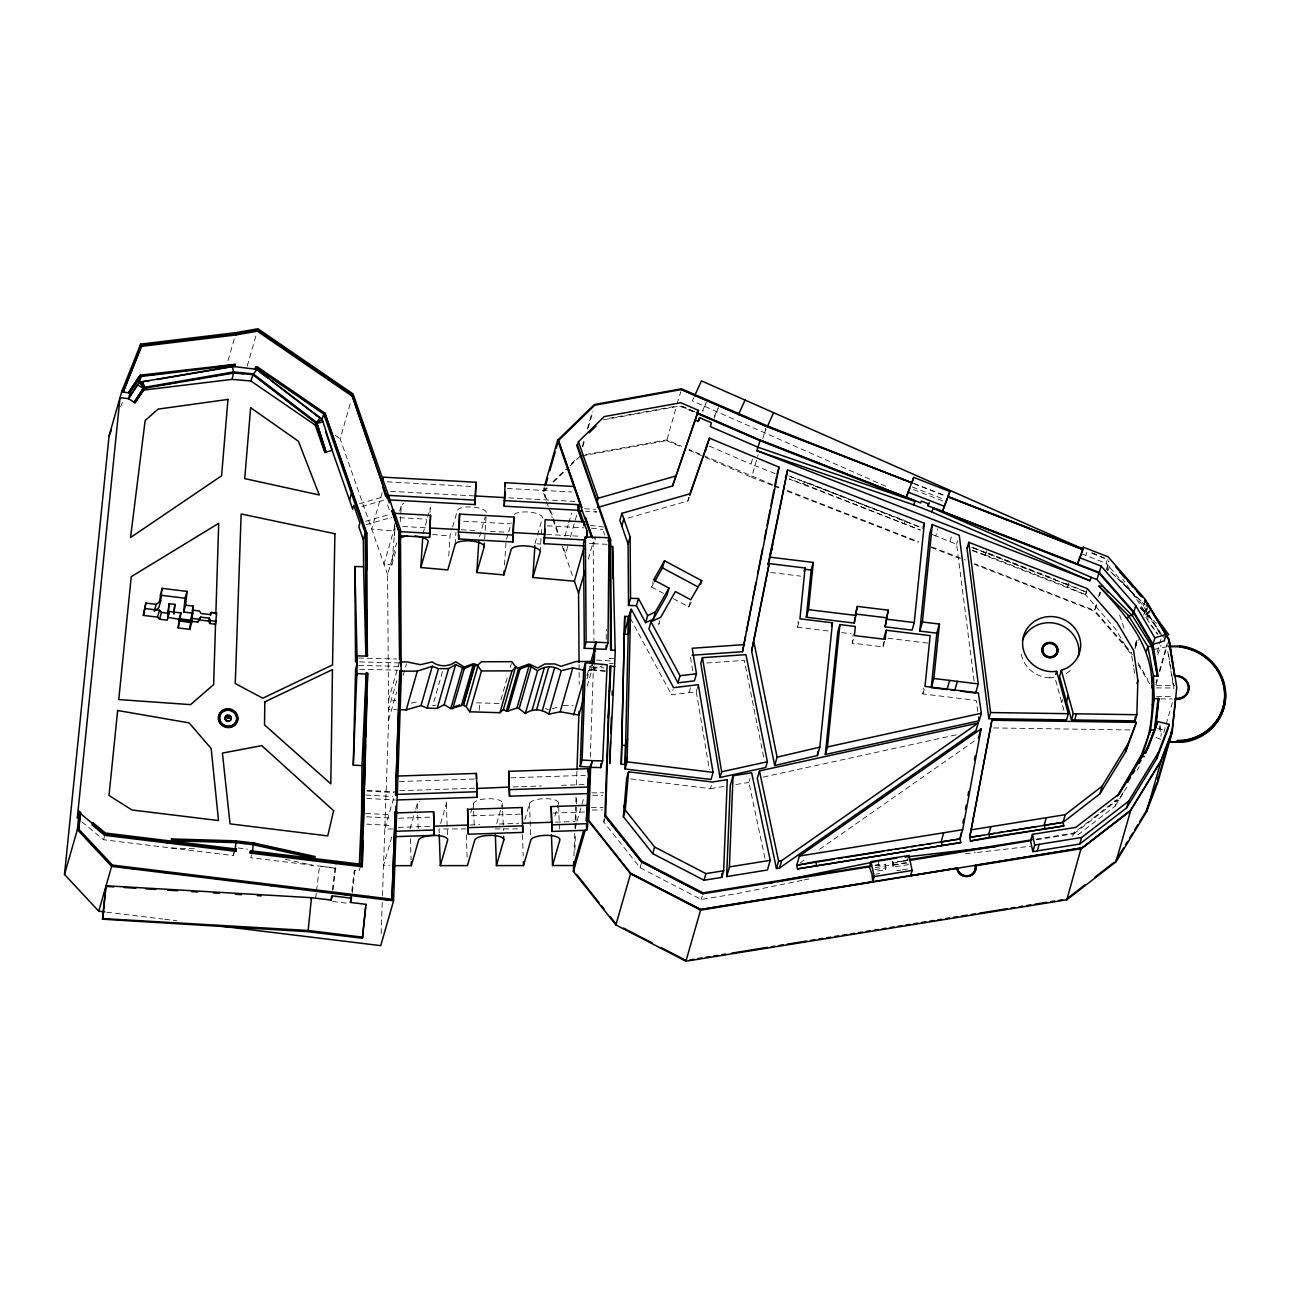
<?xml version="1.0" encoding="UTF-8"?>
<svg xmlns="http://www.w3.org/2000/svg" width="1290" height="1290" viewBox="0 0 1290 1290"><rect width="100%" height="100%" fill="white"/><g stroke="black" fill="none" stroke-linecap="round" stroke-linejoin="round"><path stroke-width="0.75" stroke-dasharray="5 3.75" d="M606.203 639.389L606.3 629.488M381.147 933.654L382.404 897.663M382.469 895.663L388.645 719.997L387.597 574.55L396.707 542.784M573.953 855.883L574.76 832.727M576.017 796.93L574.905 828.857L576.566 823.068M576.437 784.949L576.936 770.985M574.889 850.094L575.485 832.727M575.63 828.857L575.84 823.004M575.904 821.069L576.791 795.72M587.208 686.103L591.642 670.639L591.933 662.383M605.236 670.526L591.675 669.736L592.529 663.512M590.272 757.166L593.465 666.027M605.236 671.477L594.013 670.107L594.19 666.091M802.025 880.377L737.025 893.648L701.228 899.42L640.082 867.719L603.801 822.085L603.913 818.618M394.95 526.078L384.001 564.246L391.805 564.939L395.046 527.4M394.692 523.837L394.353 535.431L394.837 527.949M400.271 521.547L401.303 505.583A14.577 4.87 3.7 0 1 403.915 503.374M430.022 512.146L430.279 508.163A14.577 4.87 3.7 0 0 429.022 505.599M448.743 555.958L450.033 536.027L452.113 528.755M455.144 544.477L455.918 532.512M484.637 539.075L486.056 517.145M504.519 564.939L505.938 543.009M540.155 552.056L541.832 526.11M1147.439 605.026L1146.649 614.024L1163.661 637.276M81.931 821.875L103.571 839.726L233.425 855.593L233.748 852.368M479.203 710.242L479.945 702.921M828.132 630.955L797.526 627.214L798.123 621.345M884.698 641.227L883.069 646.887L852.239 643.13L853.174 634.019M883.069 646.887L883.634 641.42M977.836 711.548L976.175 700.454L922.834 693.923L923.43 688.07M315.663 898.195L316.356 892.535M316.582 890.648L319.533 866.106L334.981 868.251L336.222 863.784M332.336 890.132L335.013 867.993L250.76 857.705L252.405 851.981M333.062 889.907L335.948 866.025M351.783 891.116L354.282 870.347L359.152 870.944L360.587 865.929M352.299 892.567L355.024 869.912M1146.971 608.412L1145.036 617.587M1107.336 570.051L1108.916 561.182M228.04 360.652L235.006 336.351M103.571 839.726L105.006 834.711M247.212 366.15L256.323 334.384M387.597 574.55L340.173 438.777L350.896 401.4M233.425 855.593L235.07 849.852M382.114 492.78L371.714 529.045L393.998 531.029M399.739 511.034L401.303 505.583M391.805 564.939L396.498 548.589M422.975 533.609L427.151 519.064M427.667 517.258L430.279 508.163M399.449 661.98L388.5 700.148L396.014 700.373M396.772 680.701L388.564 709.323L396.417 709.565M388.645 719.997L396.675 691.956M403.173 675.396L406.479 663.882M452.645 526.933L457.337 510.566A14.577 4.87 3.7 0 1 473.188 507.083A14.577 4.87 3.7 0 1 486.314 513.146M393.579 798.478L384.807 829.002L392.563 829.002M391.741 837.049L383.533 865.671L389.483 865.671M479.541 536.785L485.266 516.79M442.502 671.606L432.763 705.582L435.972 705.13M410.01 828.986L415.235 810.813M415.751 808.991L417.315 803.541A14.577 4.741 -2 0 1 419.943 801.154M506.583 539.188L508.147 533.738M508.679 531.915L511.275 522.837M440.6 823.52L446.34 803.525A14.577 4.741 -2 0 0 445.082 801.138M548.266 506.406L542.993 491.313L544.09 487.539M546.46 499.069L543.832 491.522L544.912 487.749M535.044 543.59L541.816 519.951M500.955 699.728L508.05 674.993M510.227 667.381L511.324 663.576M470.818 812.587L473.414 803.493A14.577 4.741 -2 0 1 489.297 798.72A14.577 4.741 -2 0 1 502.439 803.476L502.649 809.265M582.419 446.179L584.58 438.616M587.289 429.151L592.175 412.123M582.774 446.856L584.934 439.326M588.176 428.006L593.045 411.042M564.875 536.317L568.213 524.691M568.761 522.756L571.534 513.081M567.777 546.331L565.617 553.878L562.972 546.315M570.47 536.914L576.952 514.291M496.715 823.471L502.439 803.476M588.337 559.086L593.207 542.058L593.916 640.646M589.353 543.396L593.223 543.493L595.045 537.14M607.122 544.299L593.9 543.767L595.77 537.221M524.837 819.811L529.529 803.46A14.577 4.741 -2 0 1 545.412 798.671A14.577 4.741 -2 0 1 558.554 803.428L559.57 832.373M586.934 675.734L589.659 666.285M586.982 678.863L590.852 665.334M589.466 669.591L593.336 669.832L595.206 663.334M594.013 670.107L594.996 666.672M554.894 816.151L558.554 803.428M582.048 455.934L666.737 440.616L676.573 405.834M677.121 403.947L680.798 391.596M577.114 821.133L584.322 796.027M663.528 593.4L651.563 586.982L653.095 581.645M628.214 518.048L687.876 500.939L688.908 497.376M659.69 620.845L658.658 624.408L660.625 620.974M603.801 822.085L605.671 815.538M673.364 598.657L688.747 606.897L690.279 601.559M697.809 686.457L696.278 691.795L671.542 694.794L673.058 689.457M775.145 473.543L750.99 464.11L752.522 458.772M689.102 692.666L691.15 685.538M772.226 485.346L751.635 477.316L758.117 454.693M762.793 438.681L765.679 428.296M640.082 867.719L641.952 861.172M630.649 778.886L710.435 788.625L711.854 783.675M701.228 899.42L702.163 896.147M764.97 858.318L748.877 782.433L749.99 778.563M797.526 627.214L799.445 620.506M852.239 643.13L853.335 639.356M974.127 681.104L956.616 544.364L935.814 535.914L937.894 528.658M949.972 541.736L952.052 534.479M956.616 544.364L957.664 540.72M922.834 693.923L924.446 688.279M874.943 865.139L878.893 864.51L874.894 865.493M885.779 869.67L885.214 862.542L885.779 869.67L876.297 871.202M908.95 855.512L907.434 860.785L908.257 864.639L893.083 867.09L892.809 861.333L889.02 861.93M893.083 867.09L892.809 861.333M985.125 555.522L986.882 549.363M986.14 552.991L971.693 547.202L1086.535 592.191L1085.503 594.738L1115.511 629.02L1131.846 656.546L1133.458 666.479M907.741 859.85L897.808 861.639L907.741 860.478M898.001 862.123L897.856 861.446M1067.411 587.659L1069.168 581.516M1086.535 592.191L1063.008 582.29M1063.928 710.322L1054.881 677.492L1049.754 677.798L1050.624 674.735M1085.841 555.442L1086.793 552.168M972.45 550.572L1085.503 594.738L1087.276 588.579M1061.831 702.711L1062.702 699.648M1160.29 634.309L1143.488 605.994L1106.207 563.391L1108.078 556.828M1096.242 604.736L1094.597 610.493L1131.62 652.804M1098.451 597.044L1100.096 591.288M1106.207 570.019L1108.739 561.166M1110.803 571.938L1145.085 605.139M1072.716 836.355L1073.651 833.082L1092.227 818.747M1036.531 839.774L1073.973 833.727L1075.795 827.374M1143.488 605.994L1145.375 599.447M1135.055 645.274L1136.683 639.614M1143.698 615.104L1146.955 603.801M1135.168 646.58L1136.829 640.775M1144.633 613.588L1146.6 606.687M1157.195 652.369L1161.048 638.905M1077.956 834.856L1115.108 806.169L1116.979 799.606L1099.967 812.765M1155.905 682.91L1157.017 679.04M1159.242 671.284L1167.369 642.936M1156.017 684.764L1157.646 679.088M1159.807 671.526L1167.402 645.032M1163.774 732.639L1172.529 702.099M1135.361 646.967L1137.78 639.63M1096.436 604.994L1094.597 610.493L974.74 563.698M1099.515 595.835L1100.741 592.175M1157.84 654.675L1161.016 645.193M687.876 500.939L689.183 497.231M1134.974 648.773L1138.361 639.55M1146.471 617.394L1147.826 613.701L1138.909 605.558M120.615 406.979L123.485 399.771M803.67 483.96L920.383 530.077L789.125 479.009L803.67 483.96L804.702 481.428L921.382 527.626M904.258 523.159L905.241 520.709L788.238 475.655L923.172 528.4M972.499 550.379L985.302 554.877L986.334 552.362M1085.503 594.738L1067.588 587.031L1068.62 584.483M693.859 397.546L692.343 400.884L887.665 487.136M702.437 410.913L706.211 402.577L702.856 411.397M714.466 416.122L718.24 407.785L714.128 418.266M764.422 432.988L766.067 429.344M1107.788 570.777L1111.077 563.504M651.563 586.982L653.546 583.515M688.747 606.897L691.714 601.688M1123.251 792.512L1118.22 801.058L1114.35 801.042M1115.108 806.169L1127.686 785.61M1137.135 770.146L1139.231 766.712M542.993 491.313L547.234 487.201M552.878 481.718L565.584 469.366M571.228 463.884L576.872 458.385M543.832 491.522L548.008 487.459M553.587 482.025L568.922 467.125M570.309 465.771L580.081 456.289M1150.761 610.154L1146.342 613.605L1137.78 605.413M1150.664 610.476L1146.246 613.911L1140.666 608.574M1093.775 817.538L1098.419 813.958M1073.973 833.727L1117.559 800.074M800.026 862.978L806.572 858.398M819.666 849.239L975.159 740.412M1145.294 614.991L1151.696 611.444M591.675 669.736L602.285 665.93M552.297 708.694L557.844 707.081M359.394 503.729L383.743 496.747M361.861 506.519L385.726 499.682M365.554 521.321L389.886 514.339M366.183 524.643L391.87 517.274M594.964 511.84L596.69 511.92L585.66 511.421M1153.792 649.418L1166.999 646.758M763.164 777.096L956.535 734.784M411.317 703.147L418.96 701.534M803.993 879.974L809.91 878.764M608.832 418.347L675.879 406.221M603.349 419.863L677.847 406.398M585.644 454.564L666.817 439.89L681.604 446.292M710.435 788.625L723.529 786.513M735.848 784.53L748.877 782.433M1036.128 839.145L1073.651 833.082M875.233 865.8L884.666 864.461M892.261 863.236L907.499 860.591M875.265 867.589L907.047 862.462M893.631 865.171L906.902 863.026M874.943 869.589L886.327 867.751M875.91 874.12L879.699 873.507M896.776 870.75L900.565 870.137M902.468 869.831L910.047 868.621M965.355 853.819L975.288 852.674M977.288 852.432L1030.92 846.224M706.726 662.996L744.298 660.351L764.212 759.713M399.384 781.547L474.51 779.031M510.856 777.822L585.305 775.338M399.707 790.706L474.833 788.206M513.194 786.916L541.365 785.981M561.489 785.32L585.628 784.514M398.675 818.215L429.78 817.167M471.608 815.78L520.176 814.151M553.249 813.055L584.709 812.007M398.417 827.374L432.005 826.245M469.979 824.987L479.703 824.665M499.133 824.02L518.564 823.375M555.458 822.133L574.76 821.488M591.868 792.866L603.526 792.786M591.352 807.54L603.01 807.443M588.095 670.655L591.642 670.639M592.723 795.317L602.736 795.317M592.207 809.991L602.22 809.991M466.125 828.938L439.035 828.97L439.181 832.824M495.15 828.922L520.289 828.906M1156.582 685.345L1174.69 685.409M1156.404 687.893L1173.965 687.957L1171.739 674.267M1156.598 696.358L1173.255 696.423M1160.726 698.922L1172.433 698.97M993.719 727.931L1130.153 729.963M613.411 658.545L609.541 658.448L613.411 658.69M358.636 658.029L396.562 658.964M359.523 661.915L399.449 662.899M358.685 665.382L398.61 666.366M359.588 669.268L397.514 670.187M171.747 848.046L195.483 848.723M476.526 702.824L499.875 703.518M563.391 705.453L573.276 705.759M584.499 508.792L595.577 509.292M387.194 481.831L472.188 486.507M507.325 488.442L571.551 491.974M390.564 491.313L475.542 495.989M508.744 497.827L574.872 501.455M399.642 517.693L426.813 519.193M463.674 521.225L510.26 523.788M547.218 525.82L584.08 527.852M402.77 526.497L428.183 527.9M461.191 529.722L474.785 530.464M490.313 531.319L503.89 532.077M546.654 534.431L581.371 536.334M367.07 790.367L395.724 791.947M367.037 791.093L393.789 792.56M365.876 795.043L392.563 796.51M366.844 798.429L395.433 800.01M365.586 813.393L391.709 814.828M366.65 816.78L392.789 818.231M366.441 824.116L392.531 825.568M596.528 660.077L612.008 661.044M609.364 663.399L613.234 663.64M592.4 667.188L604.01 667.914M432.65 534.479L450.033 536.027M536.979 543.751L540.849 544.106M332.578 901.468L348.171 903.355M590.288 525.353L603.575 526.981M591.449 528.126L602.849 529.529M593.223 543.493L593.932 541.961L593.9 543.767M770.743 572.47L800.687 576.13M841.612 632.6L851.239 633.777M888.004 638.26L927.994 643.146M238.102 847.998L247.728 849.175M106.764 912.191L162.75 919.028M164.749 919.27L176.746 920.738M285.332 859.253L312.454 865.235M1157.711 728.576L1163.483 729.979M1160.661 739.235L1154.147 736.751M931.219 534.221L935.814 535.914M913.9 483.476L944.683 495.489M1092.13 553.071L1101.483 556.716M913.852 483.669L944.619 495.683M1092.082 553.265L1105.159 558.36M912.288 486.975L943.055 498.988M1081.601 553.781L1106.207 563.391M913.546 489.587L942.506 500.891M988.205 553.087L1055.526 579.371M971.757 547.379L1068.443 585.128M772.5 484.718L689.005 449.484M774.371 485.459L779.982 487.652M787.481 490.571L918.561 541.752M931.67 546.879L965.388 560.037M774.097 486.072L779.708 488.265M787.19 491.2L918.222 542.348M931.315 547.476L959.389 558.441M974.369 564.278L1094.162 611.057L1132.346 654.691M985.302 554.877L1067.588 587.031M545.525 708.5L548.605 709.774M681.701 406.108L694.504 411.639M681.652 406.302L694.455 411.833M679.814 406.044L695.762 412.929M709.274 446.082L750.99 464.11M666.737 440.616L681.507 446.985M688.892 450.178L703.647 456.563M705.501 457.37L751.635 477.316M1091.679 552.781L1108.223 560.07M335.255 435.407L340.173 438.777M1156.517 623.425L1146.649 614.024L1122.735 579.113M1112.222 573.292L1145.052 604.704M1146.407 618.426L1157.743 633.922M1150.841 624.941L1157.646 634.245M1161.468 634.422L1147.826 613.701L1147.923 619.651M1137.941 662.721L1147.923 679.54M1138.441 664.963L1149.632 683.797M630.31 618.249L671.542 694.794M603.494 531.399L604.817 535.157M550.427 510.421L559.005 534.979M548.927 508.292L552.217 517.709M552.878 519.596L558.151 534.689M562.101 545.993L572.454 575.63M387.581 504.954L390.031 512.001M1119.607 615.007L1124.687 629.988M878.893 864.51L878.974 865.38L878.071 861.075M690.472 657.336L693.117 673.009M696.278 691.795L709.387 769.727M1168.579 654.723L1169.853 662.544M1170.159 664.495L1171.433 672.316M1167.773 651.45L1169.03 659.271M1169.353 661.238L1170.611 669.059M1170.933 671.01L1173.771 688.602M1159.968 724.948L1161.516 734.526M1159.484 726.431L1161.081 736.364M1133.781 668.462L1135.055 676.412M529.529 803.46L530.754 838.194M522.434 834.694L523.176 855.915M502.713 811.2L503.39 830.486M473.414 803.493L473.624 809.282M473.688 811.216L474.301 828.583M466.335 834.727L467.141 857.898M446.34 803.525L447.566 838.258M417.315 803.541L417.654 813.184M417.718 815.119L418.202 828.631M410.365 838.629L411.107 859.866M579.081 664.543L579.113 670.494M579.129 672.477L579.226 684.377M514.21 514.371A14.577 4.87 3.7 0 1 531.109 512.291A14.577 4.87 3.7 0 1 542.348 518.145M1070.313 670.461A29.17 27.429 16 0 1 1065.895 673.735M1049.754 677.798A29.17 27.429 16 0 1 1021.067 652.853"/><path stroke-width="1.5" d="M606.106 649.305L607.993 642.743L608.993 537.753L585.37 536.898L583.548 543.251L584.306 648.338L594.706 648.66L594.674 651.369L594.642 648.854L606.106 649.305L606.155 645.339M627.617 738.96L625.586 746.088L625.053 768.969L711.032 779.482L713.064 772.371L698.309 684.684L673.574 687.683L631.423 609.396L628.601 616.475L624.715 616.394L621.28 764.228L625.15 764.422L627.198 757.311M628.601 616.475L628.343 634.293L624.473 634.1L628.601 616.475L625.15 764.422M226.814 717.434L227.008 716.434M227.685 717.998L226.975 717.579M228.459 716.837L228.056 717.675L228.846 717.159M228.685 718.046L229.668 718.046M229.926 717.595L229.072 715.74M621.28 764.228L624.715 616.394M625.053 768.969L627.085 761.858L630.633 609.364M359.313 865.042L361.571 813.168L361.99 765.599L353.283 765.131L355.589 669.171L357.233 663.431L354.863 566.504L363.57 566.729L365.892 656.078L367.344 656.255L366.731 532.883L324.919 413.139L257.678 367.086L255.775 366.844L255.372 369.166L255.775 366.844M250.583 850.771L250.163 853.093L362.216 866.767L367.666 673.267L366.215 673.09L361.071 864.268L250.583 850.771L250.308 851.723L252.405 851.981L253.501 842.967L234.909 840.79L171.586 838.968L171.506 839.79L172.489 840.806L235.796 842.612L253.146 844.74L313.18 857.995L314.663 857.286L314.744 856.463L253.501 842.967M362.216 866.767L362.909 840.693M363.135 832.679L364.215 792.56M364.425 784.53L365.505 744.411M365.715 736.397L366.795 696.278M367.005 688.263L367.666 673.267M1135.087 720.868L1136.861 714.708L1137.861 680.314L1133.604 650.386L1117.285 622.876L1087.276 588.579L968.79 542.3L967.016 548.443L988.817 718.691L1066.54 719.852L1068.313 713.693L1056.655 671.348L1051.511 671.655A29.17 27.429 16 0 1 1024.389 633.729A29.17 27.429 16 0 1 1070.394 623.667A29.17 27.429 16 0 1 1066.04 668.478L1061.331 670.316L1059.574 676.476L1071.522 719.917L1135.087 720.868L1135.2 717.047M215.64 620.909L213.624 684.587L190.565 704.63L118.761 699.551L131.258 576.662L218.703 523.337L215.849 613.943M192.371 621.377L197.822 622.038L200.692 617.12L209.351 618.184L208.529 621.054L209.754 623.505L215.527 624.215L216.607 613.089L211.399 612.444L210.576 615.314M395.256 811.7L391.902 900.194L395.256 811.7L396.707 811.878L393.579 900.807L380.727 945.651L216.752 925.623M397.046 795.059L395.611 794.882L399.739 671.397L401.464 670.478L397.32 794.108L396.433 812.829L394.982 812.652M395.611 794.882L400.013 670.445M395.869 811.394L396.062 805.879M1174.996 676.186L1176.738 687.473L1172.255 731.914L1157.598 782.998L1146.552 811.797L1115.947 861.849L1066.846 899.775L685.925 961.227L615.894 924.914L573.405 871.476L573.744 861.672M577.001 768.985L579.016 711.435M574.131 871.266L574.34 865.525L552.539 865.542L551.459 834.662M630.971 873.507L700.68 909.418L956.793 868.106L957.696 869.218L956.729 868.283L910.611 875.733L912.127 870.444L908.95 855.512L871.008 861.623L874.185 876.571L872.669 881.86L700.631 909.611L630.971 873.507L588.74 820.375L590.643 767.179L580.242 766.486L583.66 669.22L585.531 662.738L607.155 664.801L602.656 760.907L600.737 767.582L590.594 767.373L592.513 760.697L602.656 760.907M580.242 766.486L582.113 760.004L585.531 662.738M588.24 790.351L588.498 777.838L586.353 821.101L587.466 807.556M592.529 663.512L592.658 659.835L591.933 662.383L591.965 661.464L575.985 661.512L561.053 666.317L554.861 663.947L544.719 663.995L537.704 667.994L529.077 663.995L518.306 668.026L515.419 666.591L511.872 661.673L481.412 661.754L477.913 665.043L473.301 663.737L464.19 667.027L455.773 661.818C448.678 666.882 439.181 667.14 432.118 661.883L420.556 664.689L407.027 661.947L401.335 661.963M587.273 817.844L587.531 805.347L551.153 806.556L551.926 831.437L586.676 830.276L587.531 823.681L551.798 824.858L551.926 831.437M586.418 826.068L588.047 820.392L589.917 767.099L592.513 760.697M593.545 662.399L593.981 648.564L595.803 642.21L607.993 642.743M594.271 662.447L594.722 651.176M869.557 866.719L702.937 893.776L641.42 861.881L604.881 815.925L610.186 666.108L605.671 815.538L641.952 861.172L703.098 892.874L870.992 865.784M610.509 741.476L609.719 763.632L615.233 652.192L612.605 546.492L608.735 546.396M610.783 733.413L611.347 717.304M612.121 695.149L612.266 691.134M623.376 816.683L626.666 778.402L628.553 771.791L712.322 782.03L727.286 779.612L723.658 870.766L721.755 877.377L704.034 880.231L652.756 853.658L623.376 816.683L625.263 810.088L628.553 771.791M721.755 877.377L721.916 873.411M726.641 876.587L730.269 785.433L733.043 775.774L751.651 772.774L770.211 860.333L767.437 869.992L726.641 876.587L729.414 866.912L733.043 775.774M353.283 765.131L357.233 663.431M361.99 765.599L366.215 673.09M600.737 767.582L600.93 763.583M608.203 717.853L608.928 704.001M609.541 692.117L610.912 666.188M382.743 482.702L383.098 477.139L475.994 482.25L474.994 504.584L389.693 499.891M579.065 662.56L578.565 593.142L574.389 581.193L532.851 577.501L540.155 552.056A14.577 4.87 3.7 0 0 527.029 545.993A14.577 4.87 3.7 0 0 511.179 549.476L503.874 574.921L476.816 572.502L484.121 547.057A14.577 4.87 3.7 0 0 470.995 540.994A14.577 4.87 3.7 0 0 455.144 544.477L447.84 569.922L420.798 567.519L422.717 537.607M400.222 535.753L429.554 537.382L430.554 515.291L393.676 513.275M429.554 537.382L430.554 515.291M458.434 532.06L459.579 514.097L513.92 517.08L513.001 541.977L458.66 538.978L458.434 532.06L512.775 535.06L513.001 541.977M458.66 538.978L458.901 535.237M474.994 504.584L475.994 482.25M476.816 572.502L478.88 540.591M484.121 547.057L484.379 543.074M581.984 521.821L577.936 510.26L504.197 506.196L505.148 482.702L573.615 486.475M504.197 506.196L505.083 492.038M503.874 574.921L504.132 570.922M512.775 535.06L513.92 517.08M532.851 577.501L534.915 545.589M584.644 545.912L544.138 543.687L545.09 519.741L583.902 521.87L586.966 530.674L587.16 536.656M544.138 543.687L545.057 529.158M586.499 538.156L586.966 530.674M135.015 402.819L144.383 388.258L233.877 373.02L252.679 374.632L315.453 422.717L316.679 422.459L325.983 451.806L316.679 422.459L253.243 373.874L233.7 371.923L143.819 387.419L134.192 402.303L143.819 387.419L143.77 390.031L135.015 402.819L128.468 398.675L120.018 397.642L77.303 818.037L79.222 811.362L80.561 812.474L78.577 830.228L80.561 812.474M104.764 911.949L98.766 911.208L64.5 874.459L109.086 435.81L121.937 390.967L140.674 344.124L236.086 332.61L257.936 328.773L353.041 393.934L388.935 496.715L393.192 510.63L391.886 511.195L398.739 530.835L399.658 659.496L401.109 659.674L400.464 529.69L393.466 509.679L391.886 511.195M64.5 874.459L77.368 829.615L79.222 811.362M92.364 825.197L92.816 822.585L105.474 833.05L236.376 849.03L235.957 851.352L104.619 835.307L92.364 825.197L92.816 822.585M351.09 896.776L350.412 902.436L366.038 904.355L362.393 938.265L307.794 931.686L102.555 919.206L105.877 886.407L113.859 886.891M102.555 919.206L106.07 885.762L311.471 897.679L331.143 900.081L332.352 895.873L351.622 898.227L350.412 902.436M185.631 605.22L193.339 606.155L191.678 622.538L189.727 629.359L178.165 627.94L180.955 612.927L169.393 611.508L167.249 620.151L159.541 619.216L157.557 617.12L143.351 615.394L145.867 603.107L156.187 604.365L160.702 600.963L161.992 588.337L187.034 591.4L185.631 605.22L183.68 612.041L193.048 613.185M143.351 615.394L145.867 603.107M159.299 602.382L161.992 588.337M167.845 614.346L169.103 603.72L174.876 604.413L173.892 614.185M168.103 613.476L169.103 603.72M173.811 613.185L174.876 604.413M178.165 627.94L179.278 618.797L190.839 620.2L189.727 629.359M183.68 612.041L185.083 598.221L187.034 591.4M169.393 611.508L167.716 617.378L190.565 621.151L193.339 606.155M388.661 497.666L387.29 498.085L351.815 394.772L257.629 330.24L236.36 333.981L141.739 345.381L123.163 392.096L128.5 392.757L140.142 375.18L235.135 364.328L234.716 366.65L234.99 365.699L232.748 365.425L141.013 376.47L130.387 391.999L128.468 398.675L139.417 382.034L148.979 380.873M171.506 839.79L234.828 841.596L234.909 840.79M236.167 840.838L235.07 849.852L236.376 849.03M314.663 857.286L254.614 844.015L254.711 843.192M313.18 857.995L314.744 856.463M102.732 918.561L308.149 930.493L311.471 897.679L311.132 898.888M362.393 938.265L365.522 907.402M805.089 568.003L799.929 618.829L832.453 622.812L819.811 747.168L817.409 755.537L774.677 765.551L751.651 651.079L769.163 563.601L805.089 568.003L804.138 571.341M857.382 606.397L854.286 623.086L806.347 617.217L811.136 570.035L813.313 562.456L770.146 557.183L767.969 564.762L787.561 469.979L924.35 523.272L914.255 622.57L912.095 630.133L885.117 626.843L888.213 610.17L857.382 606.397L855.754 612.073M806.347 617.217L808.507 609.654L813.313 562.456M817.409 755.537L817.812 751.586M825.326 754.473L837.758 632.132L839.919 624.586L855.335 626.472L854.415 635.583L885.23 639.356L886.165 630.246L930.155 635.615L924.995 686.393L978.336 692.907L981.368 713.257L979.207 720.788L825.326 754.473L827.487 746.926L839.919 624.586M854.286 623.086L854.835 617.62M885.117 626.843L888.213 610.17M919.802 631.084L922.398 621.99L939.41 624.07L936.814 633.164L919.802 631.084L929.703 533.641L932.299 524.562L959.228 535.269L978.255 683.91L975.643 693.004L960.437 691.15M922.398 621.99L932.299 524.562M949.633 680.427L947.021 689.505L931.283 687.586L936.814 633.164M931.283 687.586L933.879 678.492L939.41 624.07M1098.903 586.16L1128.476 615.604L1147.842 646.467L1153.486 676.137L1154.163 698.632L1150.599 729.947L1139.57 759.826C1151.502 736.8 1152.808 710.613 1152.551 685.329L1151.825 687.876C1153.454 646.725 1125.477 614.282 1098.903 586.16L1102.773 586.176L1132.346 615.62L1151.712 646.484L1157.356 676.137L1158.13 675.863L1153.486 676.137L1151.664 682.491M1146.891 750.409L1147.794 747.232L1119.381 793.721L1075.795 827.374L1032.435 834.372L1030.565 840.919L1032.839 851.61L1079.762 844.031L1126.686 807.798L1156.646 758.81L1167.353 730.914L1169.224 724.367L1157.662 721.545L1155.775 728.108L1158.823 698.551L1155.114 727.737L1145.714 753.021M1157.791 781.063L1158.194 777.177M1170.191 739.106L1170.449 737.703M1170.643 735.768L1171.046 731.881M1179.689 646.677A49.971 46.988 16 0 1 1224.71 693.327A49.971 46.988 16 0 1 1183.285 740.299L1177.415 740.637L1183.188 740.621A49.971 46.988 16 0 0 1224.629 693.649A49.971 46.988 16 0 0 1179.592 646.983L1179.786 645.758A50.955 47.907 16 0 1 1225.694 693.327A50.955 47.907 16 0 1 1183.446 741.218L1169.079 742.008L1183.172 742.185A50.955 47.907 16 0 0 1225.242 691.569M1147.294 603.43L1168.611 639.663L1174.497 676.041L1177.947 675.815A12.223 11.497 16 0 1 1188.912 688.763A12.223 11.497 16 0 1 1175.625 698.745L1171.868 731.817L1160.79 760.745L1130.25 810.701L1081.262 848.53L1130.25 810.701M1177.319 741.557L1177.496 740.331M331.143 900.081L331.627 896.115M942.958 841.677L960.034 838.919L962.679 829.696L981.077 728.882L799.397 856.044L796.752 865.268L797.526 868.896L960.808 842.547L960.034 838.919L961.115 833.001M962.92 823.117L963.646 819.166M965.452 809.282L966.162 805.331M967.968 795.446L968.693 791.496M974.466 759.858L975.192 755.908M1136.345 722.384L1127.976 743.959L1102.16 786.158L1065.25 814.683L1063.057 822.31L1063.831 825.923L970.467 840.983L969.709 837.371L991.897 720.239L1136.345 722.384L1125.783 751.586L1099.983 793.785L1063.057 822.31L1045.98 825.068M981.093 835.533L969.709 837.371L991.897 720.239M751.651 651.079L769.163 563.601M692.085 655.239L742.492 651.708L745.556 635.938M746.313 632.003L752.07 602.43M752.844 598.479L755.908 582.709M757.827 572.857L762.438 549.201M764.357 539.333L766.276 529.481M767.034 525.53L770.098 509.76M770.872 505.825L773.935 490.055M774.71 486.104L776.628 476.252M742.492 651.708L779.047 467.157L709.5 438.165L689.924 493.812L621.909 513.323L619.861 520.434L628.069 543.945L628.52 605.462L636.405 605.655L645.581 622.699L653.321 619.119L666.946 595.222L668.994 588.095L653.611 579.871L664.527 560.747L701.696 580.661L700.68 584.225M770.146 557.183L787.561 469.979M587.643 784.449L588.562 781.176L588.176 768.679L508.728 771.323L509.486 796.204L587.321 793.608M586.676 811.942L587.595 808.685M136.917 357.201L140.674 344.124M123.163 392.096L141.739 345.381M128.5 392.757L140.142 375.18M139.094 383.146L141.013 376.47M80.125 815.087L80.399 814.135M156.187 604.365L154.236 611.186L158.751 607.784L160.702 600.963M141.465 346.333L236.086 334.932L236.36 333.981M157.557 617.12L159.508 610.315L145.302 608.574M159.541 619.216L161.492 612.395L159.508 610.315M232.748 365.425L232.394 366.683L156.912 379.518M234.861 365.28L235.135 364.328M143.77 390.031L232.055 379.389L233.7 371.923M104.619 835.307L104.893 834.356L92.638 824.246M236.086 334.932L257.355 331.191L257.629 330.24M179.004 619.748L180.955 612.927M98.766 911.208L111.633 866.364L77.368 829.615M315.292 414.493L322.194 419.218L332.143 450.339L324.806 452.435L315.26 425.103L250.857 380.985L253.243 373.874L249.147 374.116M112.149 866.025L112.424 865.074L78.851 829.276M255.646 368.214L257.161 368.408L256.807 369.666L267.869 378.147M257.678 367.086L257.403 368.037L255.501 367.795M197.822 622.038L200.692 617.12M209.754 623.505L210.576 620.635L209.351 618.184M166.974 842.934L167.249 841.967M315.26 425.103L316.856 423.039L315.453 422.717L315.663 423.668L322.919 421.878M322.065 419.669L323.693 413.977L257.161 368.408M324.919 413.139L366.473 533.834L366.731 569.954M387.29 498.085L351.815 394.772M235.957 851.352L236.231 850.4L104.893 834.356M349.542 500.133L351.461 493.457M250.163 853.093L250.437 852.126L362.49 865.816M363.57 566.729L363.377 539.736L365.296 533.06L323.693 413.977M366.473 533.834L366.731 532.883M393.192 510.63L393.466 509.679M355.589 679.282L357.233 673.557L367.392 674.219M398.739 530.835L392.16 510.243M399.384 533.431L400.464 529.69M365.296 533.06L366.167 655.126L365.892 656.078L357.185 655.868M420.798 567.519L428.087 542.074A14.577 4.87 3.7 0 0 414.961 536.011M399.658 659.496L399.013 529.884M399.771 676.041L400.045 675.089M399.739 671.397L401.464 670.478M400.432 678.879L401.496 675.138M398.384 709.629L406.237 709.871L417.347 671.106L432.279 666.301L438.487 668.655L448.63 668.623L455.644 664.624L464.271 668.623L473.091 664.753L477.929 666.011L481.476 670.945L469.77 711.79L499.94 712.709L503.39 709.548L515.419 667.575L520.047 668.881L529.142 665.576L537.575 670.784C544.686 665.64 554.136 665.447 561.231 670.736L572.792 667.93L584.386 670.268M406.237 709.871L421.04 705.549L432.279 666.301M368.101 896.308L367.827 897.26L363.828 896.776M365.715 905.467L366.038 904.355M396.433 812.829L396.707 811.878M421.04 705.549L427.167 708.113L438.487 668.655M427.167 708.113L437.213 708.404L448.63 668.623M437.213 708.404L444.179 704.63L455.644 664.624M469.77 711.79L466.238 706.759L463.207 705.13L450.774 708.662L462.304 668.446M452.709 708.903L464.271 668.623M393.45 865.671L411.317 865.655L418.605 840.209A14.577 4.741 -2 0 1 434.488 835.42A14.577 4.741 -2 0 1 447.63 840.177L440.325 865.638L467.415 865.606L474.72 840.161A14.577 4.741 -2 0 1 490.587 835.388A14.577 4.741 -2 0 1 503.729 840.145L496.44 865.59L523.514 865.574L530.819 840.113A14.577 4.741 -2 0 1 546.702 835.339A14.577 4.741 -2 0 1 559.844 840.096L552.539 865.542M473.301 664.656L461.449 705.324L463.497 705.291L475.155 664.64M463.207 705.13L474.865 664.495M466.238 706.759L477.929 666.011M544.622 485.637L557.651 440.229L594.351 404.56L681.459 388.806L766.55 425.587L912.046 482.96L766.357 426.071M545.993 483.976L547.605 478.316M549.766 470.785L555.184 451.935M556.264 448.162L557.877 442.502M558.425 440.616L581.758 507.438L558.425 440.616L594.722 405.205L681.394 389.532L766.276 426.216M576.614 444.986L609.896 539.929L610.622 650.176L615.217 650.354M499.94 712.709L511.937 670.865L515.419 667.575M597.286 507.55L672.542 485.975L698.487 410.397L680.765 402.738L604.284 416.557L578.436 441.696L577.485 445.002L610.622 539.849L611.347 650.257L610.799 628.294M503.39 709.548L506.325 711.113L518.387 669.042M506.325 711.113L507.97 711L520.047 668.881M507.97 711L516.984 708L529.142 665.576M583.886 697.713L578.888 715.112L560.215 711.774L548.766 714.192C541.897 708.791 532.512 708.468 525.336 713.483L519.144 708.629L531.319 666.14M525.336 713.483L537.575 670.784M585.289 517.548L591.9 536.479M532.06 710.419L544.364 667.51M536.624 709.629L548.96 666.559M574.389 581.193L583.838 548.282M597.238 501.552L598.189 498.246L578.436 441.696M542.3 710.726L554.7 667.462M578.565 593.142L585.079 570.438M548.766 714.192L561.231 670.736M608.058 541.026L608.993 537.753M560.215 711.774L572.792 667.93M609.67 543.122L610.622 539.849M584.306 648.338L586.128 641.969L585.37 536.898M621.78 525.933L623.828 518.822M573.615 714.95L583.564 680.282M590.739 662.496L593.997 651.144M594.642 648.854L596.528 642.291M628.069 543.945L630.117 536.817L621.909 513.323M681.394 389.532L766.228 426.409L912.095 482.766M610.186 666.108L614.733 666.624M628.52 605.462L630.552 598.334L630.117 536.817M629.375 616.507L631.423 609.396M636.405 605.655L638.453 598.528L630.552 598.334M628.166 634.938L630.197 627.827M672.542 485.975L698.487 410.397M695.649 420.25L698.325 421.411L699.422 417.589L711.451 422.798L710.371 426.619L758.181 447.291L915.029 501.455L760.068 440.728L697.535 413.703M573.615 865.525L583.58 830.76M573.405 871.476L585.337 829.841M645.581 622.699L647.628 615.572L638.453 598.528M654.546 581.774L662.48 567.874L664.527 560.747M701.696 580.661L690.779 599.769L675.396 591.529L660.706 617.281L650.966 621.78L648.935 628.907L677.976 682.845L694.439 680.846L696.471 673.735L692.182 648.257L744.524 644.581M653.321 619.119L655.352 611.992L668.994 588.095M705.485 450.887L707.533 443.776M709.5 438.165L689.827 495.376M604.881 815.925L641.485 861.704L702.937 893.776M623.699 807.605L625.586 801.009M677.976 682.845L680.024 675.718L650.966 621.78M615.894 924.914L630.552 873.83L588.047 820.392M760.068 440.728L756.811 450.678L1089.889 580.742L1091.259 577.34L933.186 508.341L1098.887 573.034L1133.297 612.347L1152.309 644.387L1157.42 675.96M1081.601 553.781L1077.408 564.117L927.962 505.777L928.51 503.858L921.27 501.036L920.721 502.939L760.278 440.293L696.342 412.429M702.437 657.674L700.793 663.399L720.014 777.515L765.76 767.502L767.405 761.761L745.943 654.627L702.437 657.674L721.658 771.775L720.014 777.515M652.756 853.658L654.643 847.046L625.263 810.088M777.015 474.269L779.047 467.157M770.517 552.346L772.694 544.767M769.743 556.393L771.904 548.831M704.034 880.231L705.92 873.62L723.658 870.766M685.925 961.227L700.583 910.143L1081.165 848.03L1066.846 899.775M759.439 770.92L757.311 778.37L776.451 868.541L779.531 868.041L976.062 730.495L978.207 723.045L759.439 770.92L778.596 861.091L776.451 868.541M774.677 765.551L777.08 757.166L754.053 642.694M831.486 626.166L832.453 622.812M779.531 868.041L781.676 860.591L978.207 723.045M949.875 491.522L942.442 511.421L949.875 491.522L913.675 477.381L906.241 497.295L909.74 488.104M912.207 482.476L913.675 477.381M915.287 500.826L760.342 440.1M816.489 865.832L815.909 861.575L796.752 865.268L834.324 859.205M884.005 637.776L886.165 630.246M923.269 527.062L924.35 523.272M933.396 507.889L1099.322 572.47L1133.894 611.96L1153.002 644.178L1158.081 676.057M871.008 861.623L869.492 866.912L872.105 874.733L872.669 881.86M957.341 681.362L954.729 690.44L950.875 689.973M941.071 841.983L943.716 832.76M978.433 738.122L981.077 728.882M988.817 718.691L990.575 712.548L968.79 542.3M956.729 868.283L956.874 868.976A9.675 9.095 16 0 0 968.226 876.458A9.675 9.095 16 0 0 975.756 865.929L975.675 865.058L975.192 866.009M990.865 826.68L988.866 833.663L989.624 837.291L1063.831 825.923M1077.408 564.117L1083.471 547.234L1108.078 556.828L1145.375 599.447L1166.128 634.422L1164.241 640.969L1152.954 644.371L1154.824 637.824L1135.716 605.607L1101.144 566.1L1079.295 557.57M1082.068 552.136L1083.471 547.234M1055.768 674.412L1056.655 671.348M1107.981 592.126L1097.016 579.581L1098.887 573.034M1099.322 572.47L1101.144 566.1M1066.507 701.696L1068.265 695.536M1032.839 851.61L1034.709 845.063L1032.435 834.372M1071.522 719.917L1073.28 713.773L1061.331 670.316M1046.271 817.747L1044.271 824.729L1045.029 828.357M1037.289 850.884L1039.176 844.337M1074.667 719.965L1076.44 713.822M1127.541 618.878L1128.476 615.604L1132.346 615.62L1133.297 612.347M1133.894 611.96L1135.716 605.607M1079.762 844.031L1081.649 837.484L1128.573 801.235L1158.533 752.247L1169.224 724.367M1081.165 848.03L975.611 865.251M1099.983 793.785L1102.16 786.158M1136.974 683.394L1137.861 680.314M1146.552 650.934L1147.842 646.467L1151.712 646.484L1152.309 644.387M1125.783 751.586L1127.976 743.959M1152.341 705.001L1154.163 698.632L1158.823 698.551M1126.686 807.798L1128.573 801.235M1158.098 698.454L1154.469 729.963L1150.599 729.947L1149.374 734.268M1115.947 861.849L1130.604 810.749L1161.194 760.713L1172.255 731.914M1179.592 646.983L1179.786 645.758M1156.646 758.81L1158.533 752.247M1175.238 698.696L1178.737 698.358A11.836 11.126 16 0 0 1177.915 676.186L1174.787 676.331L1169.03 639.356L1144.956 600.205M1175.658 698.374L1175.48 699.245A12.223 11.497 16 0 0 1188.767 689.263M1146.552 811.797L1161.194 760.713M1157.968 779.047L1167.16 747.007M1168.24 743.234L1169.853 737.59M1145.31 753.296L1157.662 721.545M1148.084 748.087L1155.13 729.753M1169.079 742.008L1170.369 738.461M1156.888 782.82L1145.891 811.491L1139.78 821.472M109.086 435.81L111.246 430.409M785.384 477.542L786.416 474.994M756.811 450.678L913.659 504.858L915.352 500.633M927.962 505.777L929.284 502.519M1089.889 580.742L931.767 511.92L933.444 507.696M967.016 548.443L968.048 545.928M694.617 395.869L701.405 380.873L1082.471 548.75M698.325 421.411L699.841 418.073M738.396 414.8L745.185 399.787M767.727 425.716L773.484 412.977M1134.313 768.421L1117.511 795.898L1140.505 756.553L1144.375 756.569M1136.409 764.986L1138.522 761.535M1127.476 782.45L1130.62 777.306M1132.717 773.871L1134.829 770.452M1139.022 763.583L1141.118 760.149M1115.382 861.381L1123.525 848.078M1125.557 844.756L1127.589 841.419M1129.621 838.097L1132.668 833.114M1134.7 829.776L1137.748 824.794M128.468 398.675L137.546 384.759L144.093 388.903L143.819 387.419M227.217 716.111L227.395 718.449L229.878 717.724M324.806 452.435L325.983 451.806M320.065 417.767L315.663 423.668L322.145 419.363L256.887 369.359L252.937 374.81M589.062 432.876L595.996 426.151M1130.604 810.749L1081.488 848.675L975.24 865.832L975.353 868.251A9.078 8.546 16 0 1 958.228 871.024L957.696 869.218M1066.524 899.114L1085.438 884.505M1094.888 877.2L1113.802 862.591M149.785 387L143.255 388.08L144.045 388.596M1165.338 636.422L1168.708 634.696L1152.825 612.992M647.628 615.572L655.352 611.992M454.451 706.726L459.853 704.921M387.564 497.118L388.935 496.715M1154.824 637.824L1166.128 634.422M1169.03 639.356L1174.932 676.379M598.189 498.246L675.363 476.107M777.08 757.166L819.811 747.168M827.487 746.926L981.368 713.257M721.658 771.775L767.405 761.761M769.743 883.182L773.678 882.376M777.628 881.57L876.104 861.478M865.042 867.509L868.992 866.703M227.798 715.918L229.942 717.208M797.526 868.896L960.808 842.547M969.709 837.371L1063.057 822.31M970.467 840.983L989.624 837.291M153.671 386.323L157.573 385.662M161.46 384.984L165.362 384.307M169.248 383.646L178.988 381.969M182.89 381.292L186.776 380.615M190.678 379.953L194.564 379.276M198.466 378.615L202.353 377.938M206.255 377.261L210.141 376.599M214.043 375.922L217.929 375.245M221.832 374.584L233.522 372.568L232.474 366.376L139.368 382.211L144.093 388.903M729.414 866.912L770.211 860.333M799.397 856.044L962.679 829.696M971.886 829.744L1065.25 814.683M778.596 861.091L781.676 860.591M815.909 861.575L960.034 838.919M838.274 858.576L842.225 857.931M846.176 857.302L883.731 851.239M887.697 850.594L891.648 849.965M895.599 849.32L899.549 848.691M903.5 848.046L907.467 847.417M911.417 846.772L915.368 846.127M919.319 845.498L923.269 844.853M927.22 844.224L931.187 843.579M990.656 833.985L994.606 833.356M998.573 832.711L1002.524 832.066M1006.49 831.437L1036.16 826.648M878.071 861.075L897.034 858.011M909.708 859.527L1032.177 839.774M909.418 860.462L1030.613 840.725M1034.709 845.063L1081.649 837.484M874.185 876.571L912.127 870.444M689.989 959.857L693.956 959.228M697.922 958.583L701.889 957.938M705.856 957.309L709.806 956.664M713.773 956.035L717.74 955.39M721.707 954.745L725.673 954.116M731.607 953.149L767.276 947.392M771.243 946.763L775.209 946.118M779.176 945.473L783.143 944.844M787.094 944.199L806.911 941.007M810.878 940.362L814.845 939.717M818.811 939.088L822.778 938.443M826.729 937.798L830.695 937.169M834.662 936.524L838.629 935.879M842.58 935.25L846.546 934.605M850.513 933.96L854.48 933.331M858.447 932.686L862.397 932.041M866.364 931.412L870.331 930.767M874.298 930.122L878.264 929.493M882.215 928.848L886.182 928.22M890.148 927.575L894.115 926.93M898.082 926.301L902.033 925.656M905.999 925.011L909.966 924.382M913.933 923.737L917.899 923.092M921.85 922.463L925.817 921.818M929.784 921.173L933.75 920.544M937.717 919.899L941.668 919.254M945.635 918.625L949.601 917.98M953.568 917.335L957.519 916.706M961.485 916.061L967.436 915.11M971.402 914.465L975.369 913.82M979.32 913.191L1007.071 908.708M1011.038 908.063L1014.988 907.434M1018.955 906.789L1022.922 906.144M1026.888 905.515L1030.855 904.87M1034.806 904.226L1046.706 902.323M1050.673 901.678L1054.623 901.033M1058.59 900.404L1062.557 899.759M139.868 376.132L143.803 375.664M151.688 374.713L155.622 374.245M161.524 373.536L165.475 373.052M183.196 370.923L187.131 370.44M195.016 369.488L198.95 369.021M204.852 368.311L208.803 367.827M214.704 367.118L220.622 366.408M226.524 365.699L230.458 365.215M680.024 675.718L696.471 673.735M904.983 857.092L988.43 847.433M992.413 846.966L996.38 846.514M397.32 776.064L476.381 773.419L477.123 797.301L397.433 799.929M476.816 788.464L509.163 787.061M509.486 796.204L509.373 789.641L588.176 787.013M397.336 794.382L477.026 791.754M467.593 809.346L522.015 807.524L522.773 832.405L468.367 834.211L467.593 809.346L468.367 834.211M394.708 812.99L433.569 811.684L434.311 835.356L394.788 836.662M433.988 826.181L468.044 825.052M522.45 823.246L551.604 822.262M468.254 827.648L522.66 825.842L522.773 832.405M394.708 831.308L434.214 830.002M1168.966 646.113L1179.689 646.064M1168.788 646.741L1179.512 646.709M401.496 671.155L417.347 671.106M481.476 670.945L511.937 670.865M1175.609 698.567L1178.673 698.551A11.836 11.126 16 0 0 1177.867 676.379M990.575 712.548L1068.313 713.693M1073.28 713.773L1136.861 714.708M586.128 641.969L595.803 642.21M577.759 504.632L579.984 504.713L577.936 510.26L577.759 504.632L504.019 500.568M581.951 511.259L578.226 511.082L578.952 508.534L584.58 524.659M234.828 841.596L254.614 844.015M621.893 745.249L625.763 745.443M475.542 495.989L504.745 497.601M387.564 495.328L474.865 500.133M430.151 528.013L459.256 529.61L459.579 514.097M513.597 532.609L544.735 534.318M543.945 537.704L584.451 539.929M400.094 531.641L429.425 533.27M123.808 887.488L135.773 888.23M145.738 888.826L155.703 889.439M167.652 890.164L177.617 890.761M191.565 891.616L197.547 891.987M213.495 892.954L219.461 893.309M235.409 894.293L241.391 894.647M257.323 895.615L261.306 895.857M582.113 760.004L591.788 760.616M232.055 379.389L250.857 380.985M235.473 372.762L243.294 373.536M232.474 366.376L256.887 369.359M121.937 390.967L123.437 391.144M128.774 391.789L130.387 391.999M805.25 569.309L811.136 570.035M855.206 613.976L886.037 617.733M808.507 609.654L856.447 615.507M887.278 619.281L914.255 622.57M933.879 678.492L978.255 683.91M160.041 595.158L185.083 598.221M192.21 610.106L199.482 610.992L201.063 613.476L209.722 614.54L211.399 612.46L216.607 613.089M161.492 612.395L169.2 613.331M191.372 618.297L198.644 619.184M210.576 620.635L216.349 621.345M199.869 619.99L208.529 621.054M179.213 619.377L190.775 620.796M178.939 620.329L190.501 621.748M180.116 621.119L191.678 622.538M399.932 658.545L401.383 658.722M366.167 655.126L367.618 655.304M627.085 761.858L713.064 772.371M395.885 793.931L397.32 794.108M112.424 865.074L392.176 899.243M119.793 866.961L123.63 867.428M131.274 868.364L135.095 868.831M152.317 870.944L156.3 871.427M162.298 872.153L166.281 872.637M184.244 874.83L188.227 875.33M216.172 878.732L220.155 879.232M226.153 879.957L230.136 880.441M248.099 882.634L252.082 883.118M258.081 883.86L262.064 884.343M268.046 885.069L272.045 885.553M289.992 887.762L293.991 888.246M321.919 891.648L325.918 892.148M331.901 892.874L335.9 893.357M341.882 894.083L345.865 894.583M384.501 899.291L388.193 899.743M111.633 866.364L393.579 900.807M308.149 930.493L362.7 937.153M516.984 708L519.144 708.629M948.424 496.602L1083.068 549.185M1082.794 549.427L948.295 496.908L1082.745 549.605M907.757 492.006L943.957 506.148M913.659 504.858L931.767 511.92M1091.259 577.34L1097.016 579.581M698.116 413.413L760.278 440.293M654.643 847.046L705.92 873.62M630.552 873.83L700.583 910.143M623.522 928.09L652.095 942.909M661.028 947.537L686.038 960.502M662.48 567.874L697.874 586.837M444.179 704.63L450.774 708.662M139.368 382.211L144.27 385.323M257.355 331.191L351.541 395.724M259.048 369.15L268.884 375.89M273.803 379.276L280.365 383.759M286.928 388.258L293.491 392.757M300.038 397.239L304.956 400.61M311.519 405.108L318.082 409.607M271.029 380.566L318.001 416.557M259.387 379.341L283.074 397.497M286.235 399.916L305.182 414.445M308.342 416.863L316.227 422.91M80.286 813.426L92.541 823.536M171.586 838.968L172.57 839.983M81.27 833.098L96.041 848.852M102.749 856.012L108.118 861.736M1115.85 566.955L1142.311 597.189M1119.704 571.922L1124.961 577.92M1127.589 580.919L1132.846 586.918M1136.78 591.433L1140.715 595.932M1144.665 600.431L1147.229 603.623M576.63 874.394L598.979 902.516M601.462 905.644L603.946 908.773M610.154 916.577L616.378 924.398M585.337 517.355L592.61 538.172M557.651 440.229L591.239 536.398M387.435 497.618L389.274 502.906M382.517 486.411L385.613 496.215M325.773 432.118L352.686 509.147L353.783 505.341L359.926 522.934L358.83 526.755L363.377 539.736M315.937 423.297L325.064 452.064M941.249 841.354L942.023 844.982M142.868 381.614L143.932 388M978.659 717.095L979.207 720.788M587.208 814.506L587.595 827.019M586.547 826.6L586.676 830.276M551.153 806.556L551.798 824.858M523.385 861.704L523.514 865.574M508.728 771.323L509.373 789.641M503.6 836.275L503.729 840.145M495.344 834.711L496.44 865.59M476.671 784.465L477.123 797.301M439.245 834.759L440.325 865.638M434.311 835.356L433.569 811.684M411.171 861.801L411.317 865.655M583.902 521.87L584.031 525.869M505.148 482.702L505.261 486.459M588.176 768.679L588.24 772.017M522.015 807.524L522.128 814.087M476.703 782.595L476.8 788.142M476.381 773.419L476.478 778.966M612.605 546.492L612.831 578.5M401.109 659.674L401.19 671.429M400.545 659.061L400.61 666.414M367.005 610.089L367.344 656.255M356.685 665.334L356.637 657.981L355.54 661.818L354.863 566.504M229.314 715.756A3.144 2.967 16 0 1 230.33 720.562A3.144 2.967 16 0 1 225.234 719.675A3.144 2.967 16 0 1 227.701 715.466M399.11 539.494A14.577 4.87 3.7 0 1 407.543 536.011M1204.118 656.159A50.955 47.907 16 0 1 1208.553 659.658M1214.986 666.446A50.955 47.907 16 0 1 1218.195 671.026M1220.856 675.863A50.955 47.907 16 0 1 1224.404 686.232M1022.422 640.453A29.17 27.429 16 0 1 1057.51 623.925A29.17 27.429 16 0 1 1078.327 656.642M975.82 865.735A9.675 9.095 16 0 1 968.29 876.265A9.675 9.095 16 0 1 956.938 868.783M1180.898 677.105A12.223 11.497 16 0 1 1188.654 686.248M975.401 868.057A9.078 8.546 16 0 1 958.276 870.831M264.821 701.857L264.531 724.932L330.82 783.836L332.465 669.607L264.821 701.857M334.9 533.738L332.53 664.931L262.789 698.196L235.264 683.555L241.149 513.968L334.9 533.738M227.959 399.416L221.606 475.784L130.548 537.527L145.141 420.508L158.186 409.091L227.959 399.416M250.631 407.721L244.729 478.606L319.275 494.973L298.425 441.245L250.631 407.721M117.648 710.484L109.021 795.462L131.983 809.991L218.51 820.553L211.173 748.523L189.114 722.9L117.648 710.484M333.626 810.717L327.741 835.92L230.039 823.875L222.412 753.086L261.773 745.652L333.626 810.717M1052.027 656.61L1050.157 656.836A7.288 6.853 16 0 1 1043.304 647A7.288 6.853 16 0 1 1055.397 645.548A7.288 6.853 16 0 1 1052.027 656.61M1051.947 656.933L1050.076 657.158A7.288 6.853 16 0 1 1043.207 647.322A7.288 6.853 16 0 1 1055.301 645.855A7.288 6.853 16 0 1 1051.947 656.933M220.397 723.158A9.723 9.143 16 0 0 237.054 721.932A9.723 9.143 16 0 0 227.121 708.807A9.723 9.143 16 0 0 220.397 723.158M221.219 722.594A8.675 8.159 16 0 0 236.102 721.497A8.675 8.159 16 0 0 227.25 709.79A8.675 8.159 16 0 0 221.219 722.594M220.251 723.642A9.723 9.143 16 0 0 236.908 722.4A9.723 9.143 16 0 0 226.992 709.29A9.723 9.143 16 0 0 220.251 723.642M225.653 719.643A3.144 2.967 16 0 0 231.071 719.256A3.144 2.967 16 0 0 227.846 714.999A3.144 2.967 16 0 0 225.653 719.643M221.09 723.077A8.675 8.159 16 0 0 235.957 721.981A8.675 8.159 16 0 0 227.105 710.274A8.675 8.159 16 0 0 221.09 723.077M1044.287 655.094A8.014 7.546 16 0 0 1057.671 652.176A8.014 7.546 16 0 0 1047.931 642.549A8.014 7.546 16 0 0 1044.287 655.094M1044.207 655.417A8.014 7.546 16 0 0 1057.574 652.498A8.014 7.546 16 0 0 1047.835 642.872A8.014 7.546 16 0 0 1044.207 655.417"/></g></svg>
